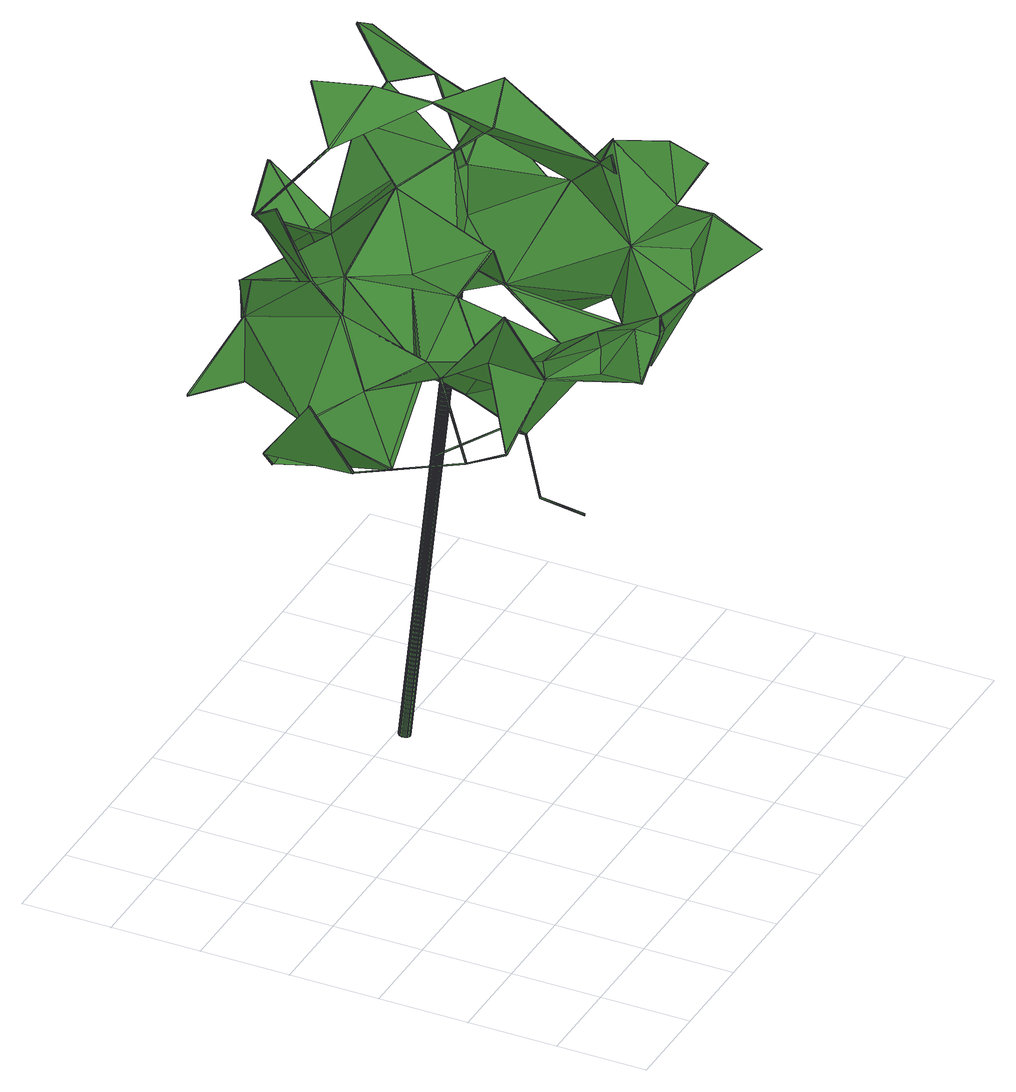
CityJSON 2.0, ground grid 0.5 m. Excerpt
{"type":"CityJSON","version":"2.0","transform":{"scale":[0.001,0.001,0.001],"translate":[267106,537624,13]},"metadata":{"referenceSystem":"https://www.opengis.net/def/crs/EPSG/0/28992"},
"CityObjects":{
"tree1":{"type":"SolitaryVegetationObject","attributes":{"gtid":649,"crown_width_m":2.82,"crown_median_z":16.44,"crown_r50_m":0.162,"crown_porosity":0.949,"trunk_H_m":2.73,"trunk_DBH_m":0.0632,"trunk_radius_m":0.0316,"trunk_base_height_m":13.71,"original_gtid":"651"},"geometry":[{"type":"Solid","lod":"3","boundaries":[[[[0,1,2]],[[3,4,5]],[[6,7,8]],[[9,10,11]],[[12,13,14]],[[12,14,15]],[[15,16,17]],[[18,19,20]],[[21,22,23]],[[24,25,26]],[[27,25,24]],[[28,29,30]],[[31,32,17]],[[33,34,35]],[[10,36,11]],[[37,36,10]],[[38,12,39]],[[40,41,32]],[[42,43,44]],[[45,46,47]],[[48,49,50]],[[51,52,53]],[[54,55,56]],[[57,58,59]],[[60,2,1]],[[61,62,63]],[[64,58,65]],[[66,14,67]],[[26,68,24]],[[69,70,71]],[[15,14,66]],[[72,73,74]],[[6,75,76]],[[6,76,77]],[[78,7,61]],[[79,80,81]],[[20,19,60]],[[35,34,82]],[[68,29,83]],[[58,84,85]],[[86,87,88]],[[45,47,89]],[[86,90,91]],[[92,93,94]],[[28,82,95]],[[89,96,45]],[[97,4,98]],[[97,99,4]],[[100,101,102]],[[103,96,89]],[[21,104,22]],[[94,93,105]],[[104,21,106]],[[82,102,101]],[[87,86,91]],[[107,108,109]],[[23,110,111]],[[112,113,114]],[[115,113,112]],[[73,101,100]],[[116,117,0]],[[103,118,96]],[[63,62,35]],[[75,8,119]],[[107,120,121]],[[122,123,84]],[[124,80,79]],[[79,125,124]],[[88,126,127]],[[128,129,130]],[[131,132,133]],[[5,134,135]],[[135,134,136]],[[137,138,139]],[[140,139,138]],[[68,141,142]],[[143,13,144]],[[145,124,146]],[[147,134,99]],[[122,131,123]],[[148,123,131]],[[149,108,121]],[[121,97,149]],[[16,150,151]],[[16,15,150]],[[15,17,152]],[[84,57,122]],[[39,152,153]],[[39,153,118]],[[154,155,156]],[[157,155,154]],[[158,19,116]],[[159,115,160]],[[161,48,95]],[[67,162,66]],[[106,148,104]],[[163,70,164]],[[98,99,120]],[[0,117,1]],[[165,166,167]],[[13,143,14]],[[168,169,170]],[[171,165,158]],[[10,9,172]],[[136,134,147]],[[120,107,109]],[[173,120,109]],[[68,83,24]],[[174,175,176]],[[71,177,178]],[[71,178,69]],[[5,99,134]],[[179,26,180]],[[60,133,20]],[[19,144,116]],[[45,181,46]],[[136,182,135]],[[142,38,178]],[[178,38,69]],[[183,111,132]],[[78,8,7]],[[143,144,19]],[[82,184,35]],[[26,25,185]],[[27,185,25]],[[6,8,75]],[[82,186,187]],[[129,186,82]],[[179,68,26]],[[136,147,182]],[[173,109,188]],[[149,173,188]],[[182,98,4]],[[53,52,189]],[[190,164,180]],[[163,164,190]],[[191,55,54]],[[192,110,23]],[[126,55,193]],[[191,193,55]],[[170,194,168]],[[80,146,125]],[[97,121,99]],[[120,99,121]],[[28,102,82]],[[100,102,28]],[[149,97,173]],[[111,110,87]],[[192,104,183]],[[22,104,192]],[[189,195,53]],[[48,50,28]],[[48,28,30]],[[95,196,197]],[[22,192,23]],[[105,198,199]],[[177,200,178]],[[159,160,201]],[[162,202,203]],[[98,182,147]],[[156,204,205]],[[206,207,208]],[[104,148,183]],[[173,97,120]],[[98,120,97]],[[35,77,63]],[[87,91,111]],[[145,6,77]],[[189,52,195]],[[209,195,52]],[[63,77,119]],[[51,113,210]],[[67,202,162]],[[187,49,211]],[[181,47,46]],[[59,212,57]],[[213,57,212]],[[114,113,200]],[[94,105,199]],[[186,128,83]],[[177,113,115]],[[0,194,171]],[[127,126,214]],[[215,110,183]],[[192,183,110]],[[73,216,217]],[[101,72,174]],[[218,179,164]],[[19,157,30]],[[12,38,13]],[[106,41,40]],[[76,75,219]],[[74,130,220]],[[221,222,206]],[[99,5,4]],[[74,223,130]],[[30,95,48]],[[69,38,224]],[[143,154,67]],[[154,202,67]],[[148,41,183]],[[20,132,167]],[[101,184,82]],[[178,95,30]],[[33,95,197]],[[23,41,21]],[[156,33,204]],[[115,159,114]],[[177,115,114]],[[225,79,226]],[[225,125,79]],[[201,160,112]],[[172,9,166]],[[198,105,224]],[[93,224,105]],[[118,103,227]],[[116,218,228]],[[2,168,0]],[[2,169,168]],[[174,176,145]],[[218,116,141]],[[218,141,179]],[[158,165,60]],[[186,83,29]],[[229,185,217]],[[230,185,229]],[[142,144,13]],[[3,214,7]],[[34,175,231]],[[42,54,43]],[[232,54,42]],[[167,132,91]],[[115,112,160]],[[230,190,185]],[[230,229,190]],[[180,185,190]],[[26,185,180]],[[152,12,15]],[[132,131,122]],[[143,178,157]],[[143,19,178]],[[171,166,165]],[[213,156,205]],[[180,164,179]],[[14,143,67]],[[205,204,233]],[[217,222,221]],[[73,217,234]],[[207,235,226]],[[61,214,126]],[[37,10,172]],[[186,236,50]],[[125,146,124]],[[237,130,223]],[[209,200,113]],[[142,13,38]],[[202,154,238]],[[112,159,201]],[[114,159,112]],[[114,200,177]],[[0,171,158]],[[145,176,6]],[[135,6,176]],[[217,29,229]],[[229,29,71]],[[71,29,28]],[[177,71,28]],[[209,113,51]],[[209,51,195]],[[45,117,181]],[[72,101,73]],[[176,175,135]],[[175,5,135]],[[239,59,58]],[[239,58,64]],[[79,81,226]],[[224,38,39]],[[224,39,198]],[[143,157,154]],[[240,154,156]],[[33,241,34]],[[195,51,53]],[[92,116,228]],[[242,150,162]],[[37,165,91]],[[60,165,2]],[[37,2,165]],[[172,166,171]],[[98,147,99]],[[75,119,243]],[[17,133,244]],[[11,245,9]],[[190,246,71]],[[229,71,246]],[[229,246,190]],[[126,247,213]],[[193,247,126]],[[18,49,19]],[[156,248,240]],[[244,133,60]],[[249,250,138]],[[200,209,251]],[[174,129,175]],[[220,129,174]],[[16,65,31]],[[31,106,40]],[[96,117,45]],[[83,128,27]],[[33,48,161]],[[60,1,117]],[[40,32,31]],[[96,118,117]],[[183,41,111]],[[128,130,27]],[[237,27,130]],[[116,0,158]],[[0,168,194]],[[33,155,48]],[[171,2,37]],[[19,155,157]],[[249,137,252]],[[249,138,137]],[[251,51,210]],[[107,121,245]],[[107,245,11]],[[43,54,56]],[[57,43,56]],[[87,110,215]],[[207,253,235]],[[171,37,172]],[[240,238,154]],[[68,142,30]],[[68,30,29]],[[44,57,213]],[[123,150,242]],[[36,90,245]],[[213,247,44]],[[62,213,205]],[[233,254,205]],[[233,62,254]],[[62,205,254]],[[244,60,152]],[[162,203,255]],[[198,39,118]],[[208,226,256]],[[81,256,226]],[[208,207,226]],[[81,257,256]],[[248,238,240]],[[71,70,163]],[[71,163,190]],[[11,36,107]],[[85,151,150]],[[204,33,35]],[[233,35,62]],[[204,35,233]],[[220,174,72]],[[125,257,81]],[[81,80,125]],[[125,225,257]],[[226,257,225]],[[186,50,187]],[[137,139,252]],[[139,140,252]],[[184,252,140]],[[258,259,260]],[[258,145,261]],[[101,252,184]],[[261,259,258]],[[101,174,252]],[[262,18,167]],[[165,167,91]],[[228,218,92]],[[187,50,49]],[[263,187,211]],[[262,211,18]],[[18,211,49]],[[255,212,59]],[[57,84,58]],[[44,43,57]],[[239,85,84]],[[16,151,65]],[[239,84,123]],[[123,242,239]],[[223,234,264]],[[94,181,92]],[[94,199,181]],[[198,181,199]],[[118,181,198]],[[92,181,116]],[[202,238,203]],[[116,181,117]],[[248,203,238]],[[128,186,129]],[[47,181,118]],[[217,100,29]],[[221,100,217]],[[217,185,27]],[[58,85,65]],[[242,162,239]],[[83,27,24]],[[122,265,132]],[[64,85,239]],[[116,144,142]],[[31,123,106]],[[148,106,123]],[[65,151,64]],[[85,64,151]],[[48,155,49]],[[91,90,37]],[[37,90,36]],[[262,90,86]],[[260,146,80]],[[35,184,261]],[[140,261,184]],[[261,138,259]],[[75,243,219]],[[243,76,219]],[[56,55,126]],[[122,57,56]],[[34,231,82]],[[44,247,42]],[[193,42,247]],[[188,108,149]],[[122,56,215]],[[157,178,30]],[[93,92,218]],[[60,19,158]],[[20,167,18]],[[86,127,262]],[[145,258,124]],[[77,261,145]],[[35,261,77]],[[124,258,80]],[[80,258,260]],[[117,118,153]],[[248,156,203]],[[156,213,203]],[[213,212,203]],[[196,82,241]],[[33,197,196]],[[28,113,177]],[[32,133,17]],[[62,126,213]],[[167,166,262]],[[78,63,8]],[[188,109,108]],[[119,8,63]],[[61,63,78]],[[126,62,61]],[[56,266,215]],[[156,155,33]],[[122,215,265]],[[2,170,169]],[[170,171,194]],[[2,171,170]],[[183,265,215]],[[239,255,59]],[[162,255,239]],[[262,34,263]],[[34,187,263]],[[255,203,212]],[[263,211,262]],[[111,91,132]],[[251,210,200]],[[19,142,178]],[[30,142,19]],[[162,150,66]],[[150,15,66]],[[150,31,85]],[[150,123,31]],[[65,85,31]],[[86,88,127]],[[218,267,93]],[[70,69,267]],[[69,224,267]],[[54,232,191]],[[93,267,224]],[[42,191,232]],[[193,191,42]],[[121,108,245]],[[36,245,108]],[[107,36,108]],[[261,140,138]],[[196,95,82]],[[209,52,251]],[[50,236,28]],[[76,119,77]],[[76,243,119]],[[49,155,19]],[[262,166,90]],[[245,90,166]],[[245,166,9]],[[132,265,183]],[[200,210,178]],[[175,129,231]],[[82,231,129]],[[61,7,214]],[[223,74,234]],[[73,234,74]],[[74,220,235]],[[217,216,222]],[[223,264,237]],[[234,237,264]],[[179,141,68]],[[220,130,129]],[[217,27,237]],[[217,237,234]],[[116,142,141]],[[208,253,216]],[[72,253,208]],[[251,52,51]],[[106,21,41]],[[208,216,206]],[[206,216,221]],[[100,221,216]],[[73,100,216]],[[3,7,135]],[[135,7,6]],[[3,5,175]],[[87,266,88]],[[262,214,34]],[[262,127,214]],[[34,214,175]],[[3,175,214]],[[126,266,56]],[[87,215,266]],[[88,266,126]],[[34,241,187]],[[82,187,241]],[[196,241,33]],[[216,253,222]],[[174,249,252]],[[145,249,174]],[[146,249,145]],[[250,259,138]],[[152,39,12]],[[74,253,72]],[[222,253,206]],[[206,253,207]],[[253,74,235]],[[72,235,220]],[[72,208,235]],[[226,235,257]],[[257,235,256]],[[208,256,235]],[[111,41,23]],[[146,250,249]],[[117,153,152]],[[152,60,117]],[[148,131,41]],[[70,267,164]],[[218,164,267]],[[244,152,17]],[[131,133,32]],[[3,135,4]],[[182,4,135]],[[20,133,132]],[[16,31,17]],[[131,32,41]],[[29,236,186]],[[29,100,236]],[[28,236,100]],[[118,227,47]],[[89,47,227]],[[89,227,103]],[[210,95,178]],[[210,113,95]],[[28,95,113]],[[161,95,33]],[[146,260,250]],[[250,260,259]],[[268,269,270]],[[268,270,271]],[[271,270,272]],[[271,272,273]],[[270,269,274]],[[270,274,272]],[[272,274,275]],[[272,275,273]],[[274,269,276]],[[274,276,275]],[[275,276,277]],[[275,277,273]],[[276,269,278]],[[276,278,277]],[[277,278,279]],[[277,279,273]],[[278,269,280]],[[278,280,279]],[[279,280,281]],[[279,281,273]],[[280,269,282]],[[280,282,281]],[[281,282,283]],[[281,283,273]],[[282,269,284]],[[282,284,283]],[[283,284,285]],[[283,285,273]],[[284,269,286]],[[284,286,285]],[[285,286,287]],[[285,287,273]],[[286,269,288]],[[286,288,287]],[[287,288,289]],[[287,289,273]],[[288,269,290]],[[288,290,289]],[[289,290,291]],[[289,291,273]],[[290,269,292]],[[290,292,291]],[[291,292,293]],[[291,293,273]],[[292,269,294]],[[292,294,293]],[[293,294,295]],[[293,295,273]],[[294,269,296]],[[294,296,295]],[[295,296,297]],[[295,297,273]],[[296,269,298]],[[296,298,297]],[[297,298,299]],[[297,299,273]],[[298,269,300]],[[298,300,299]],[[299,300,301]],[[299,301,273]],[[300,269,302]],[[300,302,301]],[[301,302,303]],[[301,303,273]],[[302,269,304]],[[302,304,303]],[[303,304,305]],[[303,305,273]],[[304,269,306]],[[304,306,305]],[[305,306,307]],[[305,307,273]],[[306,269,308]],[[306,308,307]],[[307,308,309]],[[307,309,273]],[[308,269,310]],[[308,310,309]],[[309,310,311]],[[309,311,273]],[[310,269,312]],[[310,312,311]],[[311,312,313]],[[311,313,273]],[[312,269,314]],[[312,314,313]],[[313,314,315]],[[313,315,273]],[[314,269,316]],[[314,316,315]],[[315,316,317]],[[315,317,273]],[[316,269,268]],[[316,268,317]],[[317,268,271]],[[317,271,273]]]]}]}
},
"vertices":[
[2380,1156,3996],[2732,1260,3915],[2383,1161,4005],[1240,2262,3595],[1032,2430,4114],[1013,2106,3823],[1095,2527,3441],[1242,2563,3564],[1099,2536,3437],[2044,1601,4280],[2278,1648,4435],[1987,1910,4385],[2593,1199,3074],[2588,1199,3064],[2741,1447,2825],[3125,1468,3027],[3115,1789,3281],[3107,1792,3285],[2053,1796,3442],[2241,1625,3220],[2379,1906,3473],[3092,2787,3954],[3089,2796,3953],[2840,2749,4125],[1630,794,3434],[1478,720,3385],[1709,642,3545],[1233,912,3444],[1519,1495,3018],[1510,1065,3335],[2006,1202,3124],[3126,2151,3521],[3048,2115,3667],[1579,1813,3054],[1495,2158,3548],[1210,2237,3405],[1993,1913,4375],[2285,1652,4428],[2254,968,3157],[2514,1049,3455],[3053,2119,3675],[3086,2427,3763],[2137,2996,3310],[2375,2912,3022],[2368,2912,3014],[3191,1169,3655],[3176,951,3594],[3184,946,3589],[1674,1623,3476],[1901,1525,3650],[1670,1615,3478],[2005,1533,2522],[2013,1535,2519],[1851,1831,2365],[2324,2986,3530],[2211,2700,3255],[2350,2661,3256],[2484,2641,3095],[2870,2391,3034],[2500,2334,2885],[2521,1396,3750],[1404,2697,3432],[1609,2480,3035],[1399,2702,3424],[3238,2091,2884],[3245,2092,2891],[3072,1510,2874],[2681,1752,2894],[1854,922,3364],[2142,760,3034],[2120,675,3288],[1845,912,3206],[810,1291,3584],[1165,1197,3498],[810,1285,3589],[630,2624,3215],[630,2615,3211],[1007,2487,3114],[1398,2706,3432],[275,1770,3593],[394,2083,3150],[294,1531,3247],[1296,1635,3249],[1510,1061,3345],[2872,2396,3041],[3236,2090,2894],[2003,2121,3805],[2397,2541,3845],[2004,2123,3796],[3195,1172,3648],[2239,1746,4100],[2372,1983,3844],[2664,671,3662],[2629,375,3559],[2673,670,3665],[1520,1504,3015],[3188,1176,3651],[1560,2285,4245],[1030,2436,4119],[1032,2425,4121],[1346,1213,3245],[1066,1488,3466],[1396,1342,3275],[3188,1170,3644],[3093,2793,3945],[2635,383,3557],[3095,2430,3762],[1919,2210,4435],[1922,2209,4424],[1829,2511,4435],[2677,2504,3933],[2681,2496,3933],[1640,1140,2424],[1827,1314,2646],[1645,1137,2430],[1638,1140,2435],[2504,1051,3462],[2732,1262,3904],[2842,964,3525],[1009,2492,3104],[1557,2283,4254],[1559,2275,4247],[2609,2491,3255],[3117,2155,3518],[402,2083,3154],[284,1771,3586],[2035,2502,3393],[1997,2125,3800],[1176,1201,3499],[1070,1494,3475],[1168,1203,3505],[2789,2112,3485],[2506,2131,3559],[2793,2105,3481],[809,2206,4343],[1005,2113,3820],[806,2214,4337],[838,1577,2935],[956,1860,2805],[963,1856,2808],[963,1862,2814],[2121,685,3293],[2251,976,3162],[2486,1480,3015],[2585,1202,3072],[770,2044,3134],[402,2075,3149],[813,2214,4343],[3086,2435,3757],[1939,2454,4195],[3107,1792,3274],[3240,2085,2890],[2684,1548,3273],[2524,1388,3747],[2239,1636,3221],[2047,1797,3435],[1962,2177,3105],[2235,1630,3216],[2515,1388,3748],[1544,841,2474],[1536,844,2472],[1544,1767,3072],[2768,1855,3246],[2016,649,3425],[2023,645,3430],[2244,1737,4097],[2235,1738,4097],[2368,1975,3838],[2250,1006,4056],[2198,1006,4204],[2197,1015,4197],[2375,1164,3999],[2054,1597,4278],[1827,2514,4426],[915,1769,3312],[1053,1957,3634],[1046,1965,3628],[1826,1307,2653],[2013,1201,3114],[2022,653,3435],[1743,519,3514],[2841,959,3535],[1024,2429,4117],[2681,2504,3925],[924,1774,3307],[1360,434,3484],[1402,1341,3285],[1667,1620,3485],[1945,2451,4203],[1849,1833,2354],[1739,518,3504],[2315,2987,3531],[2838,2753,4114],[2138,2987,3314],[2246,1015,4059],[1847,1825,2359],[1535,1774,3070],[1540,1769,3064],[2604,759,3466],[2674,669,3656],[1834,1307,2647],[1536,838,2466],[2503,1805,3302],[2301,2345,3161],[1735,2208,3142],[1611,2482,3024],[1006,1020,3085],[567,1026,3290],[569,1034,3285],[2008,1529,2514],[1833,1314,2654],[1896,1534,3653],[2494,2329,2889],[2040,2484,3085],[1490,2164,3554],[2402,2543,3835],[1007,1021,3095],[1225,907,3441],[2417,654,3344],[624,2621,3210],[808,1296,3591],[1016,1020,3090],[1010,1015,3090],[1011,1036,3908],[2424,648,3336],[284,1769,3594],[298,1526,3253],[3178,954,3585],[2595,761,3473],[1481,718,3375],[1356,426,3479],[1053,1960,3625],[2319,2995,3533],[1606,2477,3028],[1007,1027,3906],[567,1034,3294],[1405,1339,3277],[1015,1028,3910],[2381,1914,3465],[2867,2385,3039],[2047,1806,3439],[1746,1913,3476],[2790,2110,3474],[630,2621,3204],[2771,1848,3255],[1985,1909,4376],[1631,787,3425],[2206,2703,3245],[2134,2229,3420],[768,2036,3126],[540,2095,3001],[2014,1527,2520],[840,1577,2944],[575,1030,3292],[1606,2485,3030],[2501,2327,2894],[302,1527,3245],[304,1532,3253],[541,2104,3004],[545,2101,2996],[536,2101,2995],[775,2043,3127],[1996,2117,3802],[1751,1909,3485],[1008,1030,3915],[2394,2229,3663],[2385,2233,3662],[2417,645,3341],[1781,1948,707],[1750,1950,710],[1781,1957,708],[2002,1751,3432],[2002,1759,3433],[1971,1753,3435],[1778,1964,708],[1999,1767,3433],[1774,1971,709],[1995,1774,3434],[1767,1977,710],[1988,1779,3435],[1760,1980,711],[1981,1783,3436],[1752,1982,712],[1973,1785,3437],[1744,1981,712],[1965,1784,3437],[1736,1979,713],[1957,1781,3438],[1729,1974,713],[1950,1777,3438],[1724,1968,713],[1945,1771,3438],[1720,1961,713],[1941,1763,3438],[1718,1953,712],[1939,1755,3437],[1719,1944,712],[1940,1747,3437],[1721,1937,711],[1942,1739,3436],[1726,1930,710],[1947,1732,3435],[1732,1924,709],[1953,1727,3434],[1739,1921,708],[1960,1723,3433],[1747,1919,707],[1969,1722,3432],[1756,1920,707],[1977,1722,3432],[1763,1922,706],[1985,1725,3431],[1770,1927,706],[1991,1729,3431],[1776,1933,706],[1997,1736,3431],[1779,1940,706],[2001,1743,3431]
]}
